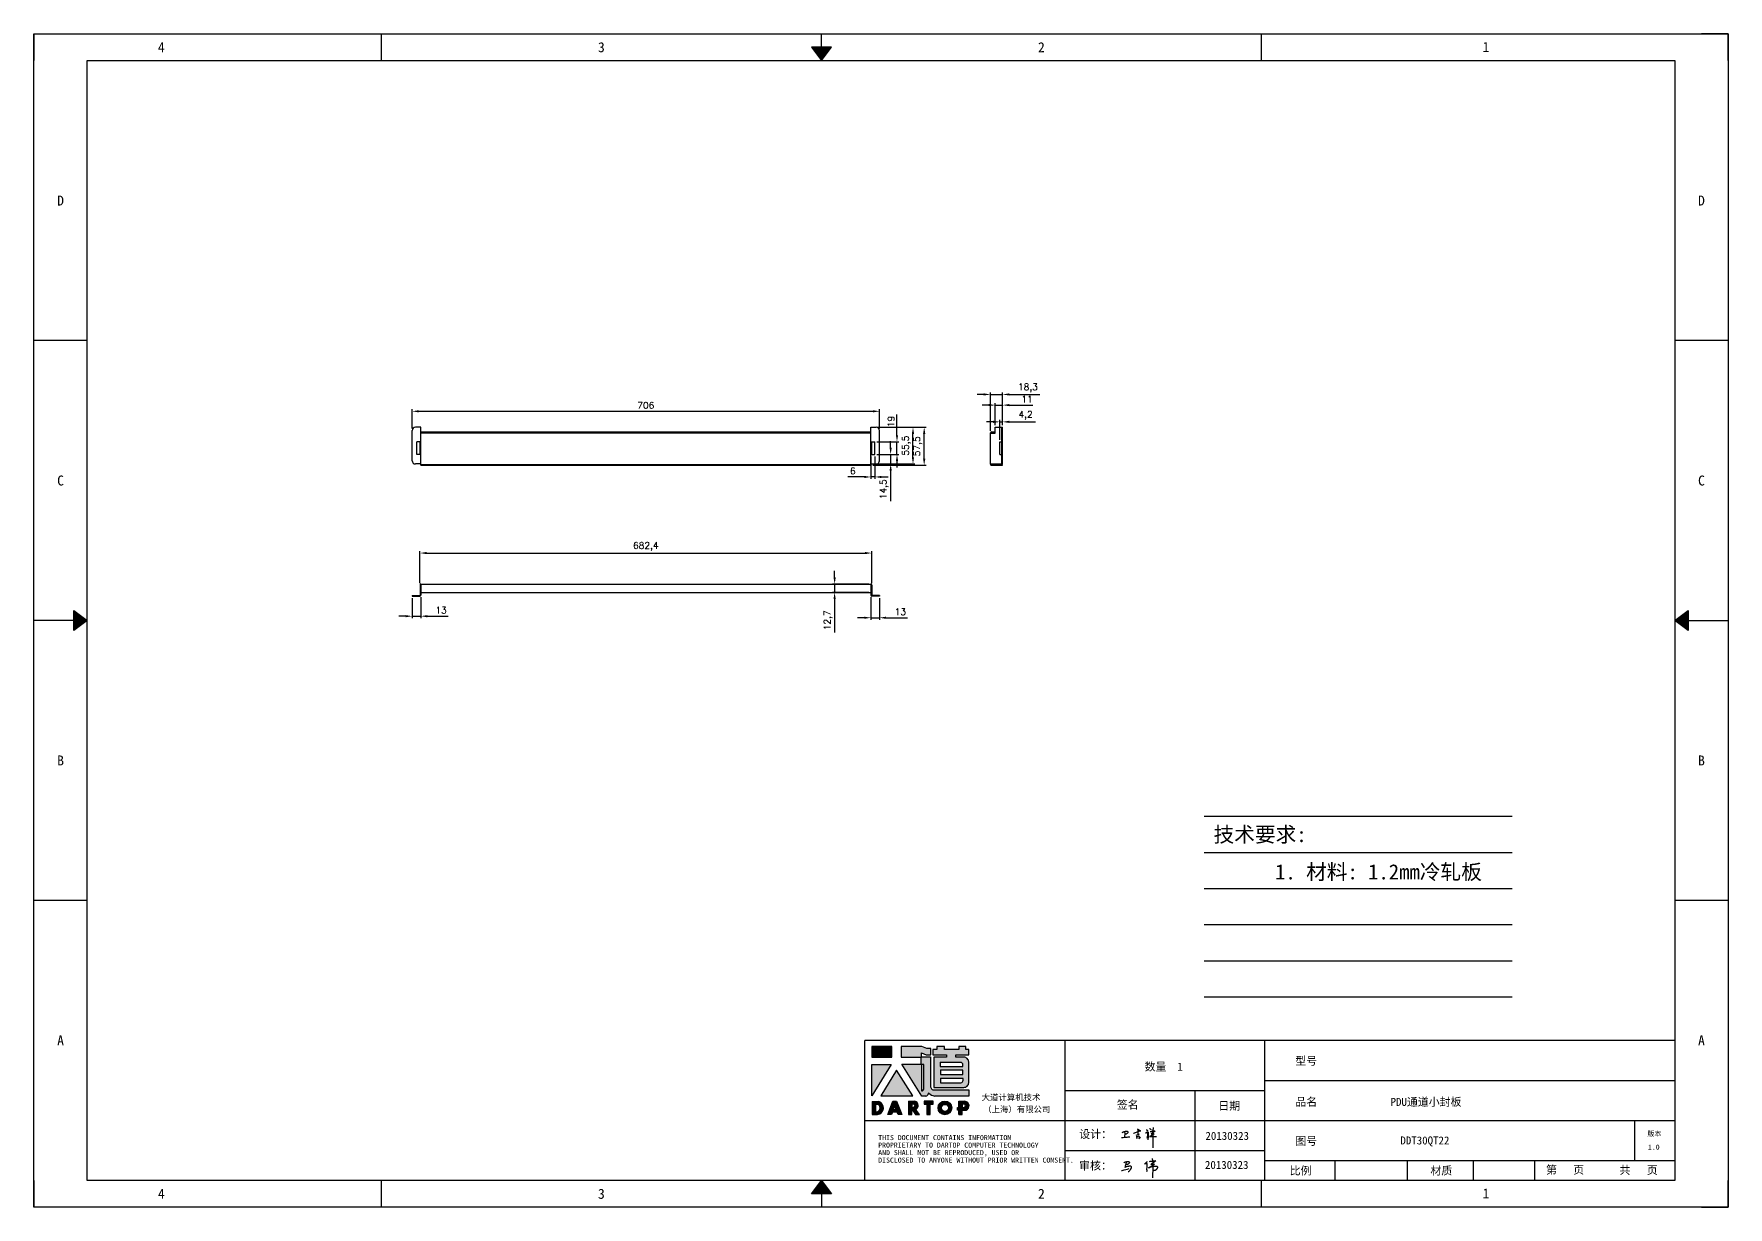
# Model space of a CAD drawing. Header units: millimetres. Extents: x 25928 to 50356, y -44172 to 20163.
# Drawn here: x 26531 to 29090, y 3150 to 4923 of the extents above; entities that cross this region are included whole.
import ezdxf
from ezdxf.enums import TextEntityAlignment as Align

# ---------------------------------------------------------------- set-up
doc = ezdxf.new("R2010")
doc.units = ezdxf.units.MM
doc.linetypes.add('DOT', pattern=[0.25, 0, -0.25])
doc.layers.add('4', color=7, linetype='Continuous')
doc.layers.add('print', color=30, linetype='Continuous')
doc.layers.add('dim', color=2, linetype='Continuous', lineweight=9)
doc.styles.add('Dartop', font='')
doc.styles.add('HZ', font='')
doc.styles.add('hzHT', font='simhei.ttf')
doc.styles.get("Standard").update_dxf_attribs({"font": 'txt', "bigfont": 'gbcbig.shx'})
doc.styles.get('Dartop').set_extended_font_data('FangSong_GB2312')
doc.styles.get('HZ').set_extended_font_data('SimSun')
doc.dimstyles.new('2-small', dxfattribs={"dimtxt": 10, "dimasz": 10, "dimexe": 3, "dimexo": 3, "dimgap": 4, "dimtad": 1, "dimtxsty": 'Standard', "dimcen": 5, "dimadec": 0, "dimazin": 0, "dimtfac": 1, "dimtmove": 0, "dimatfit": 3, "dimfxl": 0, "dimarcsym": 0})

# ---------------------------------------------------------------- blocks, each defined once
blk = doc.blocks.new('*U384')
at = {"color": 254, "linetype": 'Continuous', "extrusion": (0, 0, -1)}
for points in [[(-17, 0.333), (-16.812, 0.25), (-17, 0.5)], [(-17, 0.333), (-17.188, 0.25), (-16.812, 0.25)], [(-17, 0.333), (-17, 0.5), (-17.188, 0.25)]]:
    blk.add_solid(points, dxfattribs=at)
blk = doc.blocks.new('*U383')
at = {"color": 254, "linetype": 'Continuous', "extrusion": (0, 0, -1)}
for points in [[(-33.167, 11), (-33, 11), (-33.25, 11.188)], [(-33.167, 11), (-33.25, 11.188), (-33.25, 10.812)], [(-33.167, 11), (-33.25, 10.812), (-33, 11)]]:
    blk.add_solid(points, dxfattribs=at)
blk = doc.blocks.new('*U385')
at = {"color": 254, "linetype": 'Continuous'}
for points in [[(17, 21.667), (17.188, 21.75), (16.812, 21.75)], [(17, 21.667), (16.812, 21.75), (17, 21.5)], [(17, 21.667), (17, 21.5), (17.188, 21.75)]]:
    blk.add_solid(points, dxfattribs=at)
blk = doc.blocks.new('*U382')
at = {"color": 254, "linetype": 'Continuous', "extrusion": (0, 0, -1)}
for points in [[(-0.833, 11), (-0.75, 10.812), (-0.75, 11.188)], [(-0.833, 11), (-0.75, 11.188), (-1, 11)], [(-0.833, 11), (-1, 11), (-0.75, 10.812)]]:
    blk.add_solid(points, dxfattribs=at)
blk = doc.blocks.new('dadao')
for p, q in [((48, 19.2), (44.9, 10.4)), ((44.9, 10.4), (51.2, 10.4)), ((51.2, 10.4), (48, 19.2))]:
    blk.add_line(p, q)
for points in [[(41.8, 121.6), (41.8, 143.7), (-0.4, 143.7), (-0.4, 121.6), (41.8, 121.6)], [(104.8, 122), (104.8, 130.3), (114.1, 126.3), (124.2, 126.3), (124.2, 139.6), (115.9, 139.6), (105.1, 143.9), (61.5, 143.9)], [(61.7, 144), (61.7, 121.3), (103.9, 121.3)], [(113.4, 38.7), (105.1, 38.7), (63, 106.5), (103.9, 106.5), (103.9, 120.9), (103.9, 121.3)], [(109.7, 53.6), (109.7, 106.2), (104.3, 106.2), (104.3, 50.4), (106.6, 50.4)], [(144.6, 94.4), (144.6, 84.8), (192, 84.8), (192, 94.1), (144.9, 94.1)], [(120.2, 45), (119.5, 45), (119.5, 44.6)], [(0, 28), (0, 0), (11.8, 0)], [(0.1, 28), (14, 28)], [(7.1, 21.8), (7.1, 6.1), (12, 6.1)], [(7.1, 21.8), (11.4, 21.8)], [(76.8, 28.2), (76.8, 0), (84.1, 0), (84.1, 11.1), (91.6, -0.1), (100.3, -0.1), (91.7, 11.1)], [(76.8, 28.2), (90.6, 28.2)], [(84, 22.7), (84, 15.3), (87.2, 15.3)], [(84, 22.7), (87.3, 22.7)], [(183.7, 0), (183.7, 9.6), (180.6, 9.6), (180.6, 14.9), (183.8, 14.9), (183.8, 28.1), (196.1, 28.1), (196.5, 28.1)], [(183.7, 0), (190.9, 0), (190.9, 9.6), (198.8, 9.6)], [(194.9, 22.3), (190.8, 22.3), (190.8, 15), (194.4, 15)]]:
    blk.add_lwpolyline(points)
blk.add_lwpolyline([(137.1, 144.2), (137.1, 137.9), (128.3, 137.9), (128.3, 126.5), (157.3, 126.5), (157.3, 121.5), (130.3, 121.5), (130.3, 57.5), (194.4, 57.5, 0.414214), (204.4, 67.5), (204.4, 111.3, 0.414214), (194.4, 121.3), (177.5, 121.3), (177.5, 126.3), (204.7, 126.3), (204.7, 137.7), (198.2, 137.7), (198.2, 143.9), (183.3, 143.9), (183.3, 138), (153, 138), (153, 144.2), (137.1, 144.2)], format="xyb", close=True)
for points in [[(104.8, 122), (123.4, 122), (123.4, 60, 0.414214), (131.4, 52), (204.8, 52), (204.8, 39.1), (131.7, 39.1)], [(144.3, 110.8), (144.3, 101.8), (192.3, 101.8), (192.3, 105.5, 0.414214), (187.3, 110.5), (144.3, 110.5)], [(144.6, 77), (144.6, 67.5), (187.6, 67.5, 0.414214), (192.6, 72.5), (192.6, 76.4), (144.6, 76.4)]]:
    blk.add_lwpolyline(points, format="xyb")
for points in [[(-0.3, 106.2), (40.4, 106.2), (-0.3, 39.7), (-0.3, 106.2)], [(51.7, 94.1), (18.4, 39.3), (86.2, 39.3)], [(43.8, 28.2), (51.8, 28.2), (62.6, -0.1), (55, -0.1), (53.2, 5), (42.9, 5), (41.1, 0), (33.6, 0)], [(110, 28.1), (110, 21.9), (116, 21.9), (116, -0.1), (123.2, -0.1), (123.2, 22), (129.2, 22), (129.2, 28.1), (110, 28.1)]]:
    blk.add_lwpolyline(points, close=True)
for radius in [14.5, 7.44]:
    blk.add_circle((154.2, 14.2), radius)
for centre, radius, start, end in [((99.2, 60.7), 12.6, 305.6399, 325.969), ((111.6, 46.7), 8.19, 282.9811, 347.6627), ((136, 61.7), 22.9, 226.7358, 259.3209), ((8.5, 13.9), 8.49, 294.2143, 69.7177), ((9.6, 14.2), 14.4, 278.6604, 72.3203), ((86.4, 19), 3.8, 282.527, 76.7196), ((88.6, 19.4), 8.95, 290.6073, 77.2124), ((193.7, 18.7), 3.8, 280.9891, 72.5513), ((195.7, 18.6), 9.51, 288.8959, 85.2442)]:
    blk.add_arc(centre, radius, start, end)
blk = doc.blocks.new('h')
for p, q in [((20768.1, -2360.9), (20773, -2359.1)), ((20769.5, -2366.9), (20769.8, -2370.6)), ((20769.8, -2370.6), (20770.9, -2378)), ((20770.9, -2378), (20771.5, -2370.6)), ((20772.4, -2369.3), (20774.9, -2367.8)), ((20773, -2359.1), (20784.1, -2355.2)), ((20773.3, -2331.8), (20775.3, -2338.7)), ((20789.1, -2340.9), (20773.5, -2331.9)), ((20775.3, -2338.7), (20775.6, -2351.2)), ((20775.6, -2351.2), (20775.5, -2357.3)), ((20782.2, -2369.2), (20780, -2377.1)), ((20780, -2377.1), (20788.3, -2371.3)), ((20780.1, -2366.4), (20780.8, -2366.4)), ((20781.9, -2367.4), (20782.2, -2369.2)), ((20845.7, -2343.5), (20848.4, -2353)), ((20848.9, -2370.3), (20847.9, -2424)), ((20848.4, -2353), (20848.9, -2370.3))]:
    blk.add_line(p, q)
for points in [[(20696.6, -2372.4, 0.002073), (20710.6, -2371.9, 0.016137), (20719.6, -2371.3, 0.008314), (20736.9, -2369.3)], [(20699.1, -2348.2, -0.029745), (20704.6, -2345.4, -0.046842), (20708.4, -2344.2, -0.00919), (20714.3, -2343, -0.018517), (20717.2, -2342.5, -0.037841), (20720.3, -2342.4, -0.039541), (20723.2, -2342.8, -0.149785), (20726, -2344.3, -0.204935), (20726.9, -2346.6, -0.074872), (20726.5, -2348.3, -0.061615), (20725.6, -2350.3, -0.034204), (20723.8, -2352.6, -0.045776), (20722.3, -2354.1, -0.054985), (20720.4, -2355.3, -0.036348), (20717.3, -2356.5, -0.067752), (20715.7, -2356.8, -0.043553), (20713.2, -2356.7)], [(20755, -2351.9, -0.024077), (20759.9, -2350.1, -0.013147), (20768.7, -2346.5, -0.00522), (20775.4, -2344.1, -0.018517), (20777.3, -2343.4, -0.008274), (20786.3, -2341, -0.039541), (20788.3, -2340.8, -0.079216), (20789.4, -2341, -0.204935)], [(20813.5, -2350.1, 0.007348), (20815.9, -2348.7, 0.008421), (20818, -2347.3, 0.009459), (20819.7, -2346.2, -0.016325), (20820.7, -2345.5, -0.173771), (20821.8, -2345.3, -0.085159), (20823.9, -2346, -0.125883), (20826, -2347.9, -0.160659), (20826.6, -2350.1, -0.010447), (20826.5, -2352.3, -0.008247), (20826.2, -2355.1, -0.002698), (20825.3, -2374, 0.001562), (20823.9, -2383.7, 0.016137)], [(20816.8, -2335, -0.053561), (20819.6, -2336.1, -0.075272), (20821.3, -2337.3, -0.005295), (20822.5, -2338.5, -0.009337), (20823.1, -2339.1, -0.026146), (20823.7, -2339.8, -0.016644), (20824.5, -2340.9)], [(20832.1, -2329.2, -0.053561), (20834.9, -2330.3, -0.075272), (20836.7, -2331.5, -0.005295), (20837.8, -2332.6, -0.009337), (20838.5, -2333.3, -0.026146), (20839, -2334, -0.016644), (20839.8, -2335.1)], [(20836, -2343.7, -0.02797), (20842.1, -2342.6, -0.048868), (20845.6, -2342.2, -0.00919), (20851.1, -2341.4, -0.018517), (20853.9, -2341.1, -0.037841), (20856.7, -2341.2, -0.039541), (20859.4, -2341.6, -0.018282), (20840.6, -2354.7, -0.000937)], [(20847.6, -2340.2, 0.021784), (20849.6, -2335.9, 0.028296), (20850.8, -2332.4, 0.008136), (20851.9, -2328.2, 0.028913), (20852.2, -2327, 0.08193), (20852.1, -2325.9, 0.075058), (20851.7, -2324.7, 0.275043)]]:
    blk.add_lwpolyline(points, format="xyb")
for points in [[(20711.3, -2343.5), (20711.3, -2343.5), (20711.5, -2355.8), (20710.7, -2368), (20710.6, -2371.9)], [(20821.5, -2350.6), (20822.4, -2359.2), (20822.2, -2364.9), (20821.7, -2369), (20821.3, -2376.3), (20823.6, -2368.5), (20827.2, -2366.3), (20829.5, -2366.3)], [(20840.6, -2354.7), (20850, -2354.7), (20855, -2354.3), (20845.9, -2361.1), (20840.5, -2364), (20833, -2367.5), (20863.2, -2367.4), (20865.9, -2367.3)]]:
    blk.add_lwpolyline(points)
for centre, radius, start, end in [((20773.7, -2371.2), 2.3, 121.9907, 163.60158), ((20787.5, -2406), 40.3, 100.61827, 108.24823), ((20780.8, -2367.6), 1.15, 9.4675, 90)]:
    blk.add_arc(centre, radius, start, end)
blk = doc.blocks.new('*D386')
at = {"layer": 'Defpoints', "color": 0}
for p in [(27796.7, 4138.4), (27114.3, 4090.1), (27796.7, 4090.1)]:
    blk.add_point(p, dxfattribs=at)
at = {"layer": 'dim', "color": 0, "lineweight": -2}
for p, q in [((27114.3, 4093.1), (27114.3, 4141.4)), ((27124.3, 4138.4), (27786.7, 4138.4)), ((27796.7, 4093.1), (27796.7, 4141.4))]:
    blk.add_line(p, q, dxfattribs=at)
at = {"layer": 'dim', "color": 0}
for points in [[(27124.3, 4140.1), (27124.3, 4136.8), (27114.3, 4138.4)], [(27786.7, 4140.1), (27786.7, 4136.8), (27796.7, 4138.4)]]:
    blk.add_solid(points, dxfattribs=at)
at = {"layer": 'dim', "color": 0, "insert": (27455.5, 4148.3), "char_height": 10, "attachment_point": 5}
blk.add_mtext('682,4', dxfattribs=at)
blk = doc.blocks.new('*D387')
at = {"layer": 'Defpoints', "color": 0}
for p in [(27795.5, 4074.8), (27808.5, 4073.3), (27808.5, 4040.7)]:
    blk.add_point(p, dxfattribs=at)
at = {"layer": 'dim', "color": 0, "lineweight": -2}
for p, q in [((27795.5, 4071.8), (27795.5, 4037.7)), ((27808.5, 4070.3), (27808.5, 4037.7)), ((27785.5, 4040.7), (27775.5, 4040.7)), ((27795.5, 4040.7), (27808.5, 4040.7)), ((27818.5, 4040.7), (27850.7, 4040.7))]:
    blk.add_line(p, q, dxfattribs=at)
at = {"layer": 'dim', "color": 0}
for points in [[(27785.5, 4042.3), (27785.5, 4039), (27795.5, 4040.7)], [(27818.5, 4042.3), (27818.5, 4039), (27808.5, 4040.7)]]:
    blk.add_solid(points, dxfattribs=at)
at = {"layer": 'dim', "color": 0, "insert": (27840, 4049.7), "char_height": 10, "attachment_point": 5}
blk.add_mtext('13', dxfattribs=at)
blk = doc.blocks.new('*D388')
at = {"layer": 'Defpoints', "color": 0}
for p in [(27102.5, 4073.3), (27115.5, 4074.8), (27115.5, 4043)]:
    blk.add_point(p, dxfattribs=at)
at = {"layer": 'dim', "color": 0, "lineweight": -2}
for p, q in [((27102.5, 4070.3), (27102.5, 4040)), ((27115.5, 4071.8), (27115.5, 4040)), ((27092.5, 4043), (27082.5, 4043)), ((27102.5, 4043), (27115.5, 4043)), ((27125.5, 4043), (27156.9, 4043))]:
    blk.add_line(p, q, dxfattribs=at)
at = {"layer": 'dim', "color": 0}
for points in [[(27092.5, 4044.7), (27092.5, 4041.3), (27102.5, 4043)], [(27125.5, 4044.7), (27125.5, 4041.3), (27115.5, 4043)]]:
    blk.add_solid(points, dxfattribs=at)
at = {"layer": 'dim', "color": 0, "insert": (27146.2, 4052), "char_height": 10, "attachment_point": 5}
blk.add_mtext('13', dxfattribs=at)
blk = doc.blocks.new('*D389')
at = {"layer": 'Defpoints', "color": 0}
for p in [(27803.5, 4328.5), (27859.1, 4328.5), (27803.5, 4273)]:
    blk.add_point(p, dxfattribs=at)
at = {"layer": 'dim', "color": 0, "lineweight": -2}
for p, q in [((27806.5, 4328.5), (27862.1, 4328.5)), ((27859.1, 4283), (27859.1, 4318.5)), ((27806.5, 4273), (27862.1, 4273))]:
    blk.add_line(p, q, dxfattribs=at)
at = {"layer": 'dim', "color": 0}
for points in [[(27857.4, 4318.5), (27860.7, 4318.5), (27859.1, 4328.5)], [(27857.4, 4283), (27860.7, 4283), (27859.1, 4273)]]:
    blk.add_solid(points, dxfattribs=at)
at = {"layer": 'dim', "color": 0, "insert": (27849.2, 4300.7), "char_height": 10, "attachment_point": 5, "rotation": 90}
blk.add_mtext('55,5', dxfattribs=at)
blk = doc.blocks.new('*D390')
at = {"layer": 'Defpoints', "color": 0}
for p in [(27795.5, 4287.5), (27801.5, 4287.5), (27795.5, 4253.4)]:
    blk.add_point(p, dxfattribs=at)
at = {"layer": 'dim', "color": 0, "lineweight": -2}
for p, q in [((27795.5, 4284.5), (27795.5, 4250.4)), ((27801.5, 4284.5), (27801.5, 4250.4)), ((27785.5, 4253.4), (27760.9, 4253.4)), ((27801.5, 4253.4), (27795.5, 4253.4)), ((27811.5, 4253.4), (27821.5, 4253.4))]:
    blk.add_line(p, q, dxfattribs=at)
at = {"layer": 'dim', "color": 0}
for points in [[(27785.5, 4255), (27785.5, 4251.7), (27795.5, 4253.4)], [(27811.5, 4255), (27811.5, 4251.7), (27801.5, 4253.4)]]:
    blk.add_solid(points, dxfattribs=at)
at = {"layer": 'dim', "color": 0, "insert": (27768.2, 4262.4), "char_height": 10, "attachment_point": 5}
blk.add_mtext('6', dxfattribs=at)
blk = doc.blocks.new('*D391')
at = {"layer": 'Defpoints', "color": 0}
for p in [(27801.5, 4306.5), (27834.9, 4306.5), (27801.5, 4287.5)]:
    blk.add_point(p, dxfattribs=at)
at = {"layer": 'dim', "color": 0, "lineweight": -2}
for p, q in [((27834.9, 4316.5), (27834.9, 4347.8)), ((27804.5, 4306.5), (27837.9, 4306.5)), ((27834.9, 4287.5), (27834.9, 4306.5)), ((27804.5, 4287.5), (27837.9, 4287.5)), ((27834.9, 4277.5), (27834.9, 4267.5))]:
    blk.add_line(p, q, dxfattribs=at)
at = {"layer": 'dim', "color": 0}
for points in [[(27833.3, 4316.5), (27836.6, 4316.5), (27834.9, 4306.5)], [(27833.3, 4277.5), (27836.6, 4277.5), (27834.9, 4287.5)]]:
    blk.add_solid(points, dxfattribs=at)
at = {"layer": 'dim', "color": 0, "insert": (27825.9, 4337.1), "char_height": 10, "attachment_point": 5, "rotation": 90}
blk.add_mtext('19', dxfattribs=at)
blk = doc.blocks.new('*D392')
at = {"layer": 'Defpoints', "color": 0}
for p in [(27801.5, 4287.5), (27801.5, 4273), (27825.3, 4273)]:
    blk.add_point(p, dxfattribs=at)
at = {"layer": 'dim', "color": 0, "lineweight": -2}
for p, q in [((27825.3, 4297.5), (27825.3, 4307.5)), ((27804.5, 4287.5), (27828.3, 4287.5)), ((27825.3, 4287.5), (27825.3, 4273)), ((27804.5, 4273), (27828.3, 4273)), ((27825.3, 4263), (27825.3, 4216.6))]:
    blk.add_line(p, q, dxfattribs=at)
at = {"layer": 'dim', "color": 0}
for points in [[(27823.7, 4297.5), (27827, 4297.5), (27825.3, 4287.5)], [(27823.7, 4263), (27827, 4263), (27825.3, 4273)]]:
    blk.add_solid(points, dxfattribs=at)
at = {"layer": 'dim', "color": 0, "insert": (27815.5, 4234.8), "char_height": 10, "attachment_point": 5, "rotation": 90}
blk.add_mtext('14,5', dxfattribs=at)
blk = doc.blocks.new('*D393')
at = {"layer": 'Defpoints', "color": 0}
for p in [(27994.4, 4336.6), (27994.4, 4328.5), (27990.2, 4306.5)]:
    blk.add_point(p, dxfattribs=at)
at = {"layer": 'dim', "color": 0, "lineweight": -2}
for p, q in [((27980.2, 4336.6), (27970.2, 4336.6)), ((27990.2, 4309.5), (27990.2, 4339.6)), ((27990.2, 4336.6), (27994.4, 4336.6)), ((27994.4, 4331.5), (27994.4, 4339.6)), ((28004.4, 4336.6), (28044, 4336.6))]:
    blk.add_line(p, q, dxfattribs=at)
at = {"layer": 'dim', "color": 0}
for points in [[(27980.2, 4338.3), (27980.2, 4335), (27990.2, 4336.6)], [(28004.4, 4338.3), (28004.4, 4335), (27994.4, 4336.6)]]:
    blk.add_solid(points, dxfattribs=at)
at = {"layer": 'dim', "color": 0, "insert": (28029.2, 4346.5), "char_height": 10, "attachment_point": 5}
blk.add_mtext('4,2', dxfattribs=at)
blk = doc.blocks.new('*D394')
at = {"layer": 'Defpoints', "color": 0}
for p in [(27994.4, 4361.9), (27983.4, 4328.5), (27994.4, 4328.5)]:
    blk.add_point(p, dxfattribs=at)
at = {"layer": 'dim', "color": 0, "lineweight": -2}
for p, q in [((27973.4, 4361.9), (27963.4, 4361.9)), ((27983.4, 4331.5), (27983.4, 4364.9)), ((27983.4, 4361.9), (27994.4, 4361.9)), ((27994.4, 4331.5), (27994.4, 4364.9)), ((28004.4, 4361.9), (28040.3, 4361.9))]:
    blk.add_line(p, q, dxfattribs=at)
at = {"layer": 'dim', "color": 0}
for points in [[(27973.4, 4363.6), (27973.4, 4360.3), (27983.4, 4361.9)], [(28004.4, 4363.6), (28004.4, 4360.3), (27994.4, 4361.9)]]:
    blk.add_solid(points, dxfattribs=at)
at = {"layer": 'dim', "color": 0, "insert": (28031.3, 4370.9), "char_height": 10, "attachment_point": 5}
blk.add_mtext('11', dxfattribs=at)
blk = doc.blocks.new('*D395')
at = {"layer": 'Defpoints', "color": 0}
for p in [(27994.4, 4378.1), (27994.4, 4328.5), (27976.1, 4320)]:
    blk.add_point(p, dxfattribs=at)
at = {"layer": 'dim', "color": 0, "lineweight": -2}
for p, q in [((27966.1, 4378.1), (27956.1, 4378.1)), ((27976.1, 4323), (27976.1, 4381.1)), ((27976.1, 4378.1), (27994.4, 4378.1)), ((27994.4, 4331.5), (27994.4, 4381.1)), ((28004.4, 4378.1), (28050.9, 4378.1))]:
    blk.add_line(p, q, dxfattribs=at)
at = {"layer": 'dim', "color": 0}
for points in [[(27966.1, 4379.7), (27966.1, 4376.4), (27976.1, 4378.1)], [(28004.4, 4379.7), (28004.4, 4376.4), (27994.4, 4378.1)]]:
    blk.add_solid(points, dxfattribs=at)
at = {"layer": 'dim', "color": 0, "insert": (28032.7, 4387.9), "char_height": 10, "attachment_point": 5}
blk.add_mtext('18,3', dxfattribs=at)
blk = doc.blocks.new('*D396')
at = {"layer": 'Defpoints', "color": 0}
for p in [(27740.7, 4091.6), (27795.2, 4091.6), (27795.5, 4078.9)]:
    blk.add_point(p, dxfattribs=at)
at = {"layer": 'dim', "color": 0, "lineweight": -2}
for p, q in [((27740.7, 4101.6), (27740.7, 4111.6)), ((27792.2, 4091.6), (27737.7, 4091.6)), ((27792.5, 4078.9), (27737.7, 4078.9)), ((27740.7, 4091.6), (27740.7, 4078.9)), ((27740.7, 4068.9), (27740.7, 4018.6))]:
    blk.add_line(p, q, dxfattribs=at)
at = {"layer": 'dim', "color": 0}
for points in [[(27739, 4101.6), (27742.4, 4101.6), (27740.7, 4091.6)], [(27739, 4068.9), (27742.4, 4068.9), (27740.7, 4078.9)]]:
    blk.add_solid(points, dxfattribs=at)
at = {"layer": 'dim', "color": 0, "insert": (27730.9, 4036.8), "char_height": 10, "attachment_point": 5, "rotation": 90}
blk.add_mtext('12,7', dxfattribs=at)
blk = doc.blocks.new('*D397')
at = {"layer": 'Defpoints', "color": 0}
for p in [(27803.5, 4328.5), (27876, 4328.5), (27795.5, 4271)]:
    blk.add_point(p, dxfattribs=at)
at = {"layer": 'dim', "color": 0, "lineweight": -2}
for p, q in [((27806.5, 4328.5), (27879, 4328.5)), ((27876, 4281), (27876, 4318.5)), ((27798.5, 4271), (27879, 4271))]:
    blk.add_line(p, q, dxfattribs=at)
at = {"layer": 'dim', "color": 0}
for points in [[(27874.3, 4318.5), (27877.7, 4318.5), (27876, 4328.5)], [(27874.3, 4281), (27877.7, 4281), (27876, 4271)]]:
    blk.add_solid(points, dxfattribs=at)
at = {"layer": 'dim', "color": 0, "insert": (27866.2, 4299.7), "char_height": 10, "attachment_point": 5, "rotation": 90}
blk.add_mtext('57,5', dxfattribs=at)
blk = doc.blocks.new('*D398')
at = {"layer": 'Defpoints', "color": 0}
for p in [(27808.5, 4352.6), (27102.5, 4323.5), (27808.5, 4323.5)]:
    blk.add_point(p, dxfattribs=at)
at = {"layer": 'dim', "color": 0, "lineweight": -2}
for p, q in [((27102.5, 4326.5), (27102.5, 4355.6)), ((27112.5, 4352.6), (27798.5, 4352.6)), ((27808.5, 4326.5), (27808.5, 4355.6))]:
    blk.add_line(p, q, dxfattribs=at)
at = {"layer": 'dim', "color": 0}
for points in [[(27112.5, 4354.2), (27112.5, 4350.9), (27102.5, 4352.6)], [(27798.5, 4354.2), (27798.5, 4350.9), (27808.5, 4352.6)]]:
    blk.add_solid(points, dxfattribs=at)
at = {"layer": 'dim', "color": 0, "insert": (27455.5, 4361.6), "char_height": 10, "attachment_point": 5}
blk.add_mtext('706', dxfattribs=at)

msp = doc.modelspace()

# ---------------------------------------------------------------- hatches: boundary and pattern name
for points in [[(27827.126, 3392.608), (27796.991, 3392.608), (27796.991, 3376.864), (27827.126, 3376.864)], [(27826.156, 3365.848), (27797.072, 3365.848), (27797.072, 3318.362)], [(27834.218, 3357.23), (27810.443, 3318.045), (27858.855, 3318.045)], [(27889.594, 3310.028), (27875.836, 3310.028), (27875.836, 3305.663), (27880.129, 3305.663), (27880.129, 3289.933), (27885.268, 3289.933), (27885.268, 3305.673), (27889.594, 3305.673)]]:
    msp.add_hatch(color=0).paths.add_polyline_path(points)
h = msp.add_hatch(color=0)
h.paths.add_polyline_path([(27872.16, 3383.039), (27878.811, 3380.166), (27886.001, 3380.166), (27886.001, 3389.683), (27880.069, 3389.683), (27872.34, 3392.736), (27841.365, 3392.736), (27841.365, 3376.641), (27871.503, 3376.641), (27871.503, 3376.315), (27871.503, 3366.028), (27842.278, 3366.028), (27872.338, 3317.652), (27878.29, 3317.652, 0.27937482), (27882.635, 3321.878), (27882.635, 3322.1), (27883.16, 3322.1, 0.14314537), (27891.355, 3317.93), (27943.589, 3317.93), (27943.589, 3327.105), (27891.133, 3327.105, -0.41421356), (27885.419, 3332.818), (27885.419, 3377.149), (27872.16, 3377.149)])
h.paths.add_polyline_path([(27871.807, 3365.822), (27875.636, 3365.822), (27875.636, 3328.275, -0.08893574), (27873.417, 3325.993), (27871.793, 3325.993)], flags=16)
h = msp.add_hatch(color=0)
h.paths.add_polyline_path([(27943.499, 3388.351), (27938.852, 3388.351), (27938.852, 3392.772), (27928.229, 3392.772), (27928.229, 3388.572), (27906.541, 3388.572), (27906.541, 3392.993), (27895.183, 3392.993), (27895.183, 3388.49), (27888.907, 3388.49), (27888.907, 3380.339), (27909.618, 3380.339), (27909.618, 3376.735), (27890.319, 3376.735), (27890.319, 3331.095), (27936.135, 3331.095, 0.41421356), (27943.277, 3338.237), (27943.277, 3369.492, 0.41421356), (27936.135, 3376.634), (27924.024, 3376.634), (27924.024, 3380.171), (27943.499, 3380.171)])
h.paths.add_polyline_path([(27931.076, 3368.897, -0.41421356), (27934.647, 3365.326), (27934.647, 3362.707), (27900.344, 3362.707), (27900.344, 3368.897)], flags=16)
h.paths.add_polyline_path([(27934.425, 3357.18), (27934.425, 3350.549), (27900.566, 3350.549), (27900.566, 3357.18)], flags=16)
h.paths.add_polyline_path([(27934.868, 3344.58), (27934.868, 3341.74, -0.41421356), (27931.297, 3338.169), (27900.566, 3338.169), (27900.566, 3344.58)], flags=16)
h = msp.add_hatch(color=0)
h.paths.add_polyline_path([(27807.263, 3309.956), (27797.286, 3309.956), (27797.286, 3289.993), (27805.689, 3289.993, 0.79301591)])
h.paths.add_polyline_path([(27805.837, 3294.365), (27802.348, 3294.365), (27802.348, 3305.584), (27805.452, 3305.584, -0.67136089)], flags=16)
h = msp.add_hatch(color=0)
h.paths.add_polyline_path([(27834.293, 3310.12), (27828.599, 3310.12), (27821.276, 3289.972), (27826.67, 3289.972), (27827.939, 3293.543), (27835.246, 3293.543), (27836.543, 3289.928), (27841.98, 3289.928)])
h.paths.add_polyline_path([(27833.85, 3297.391), (27829.323, 3297.391), (27831.545, 3303.723)], flags=16)
h = msp.add_hatch(color=0)
h.paths.add_polyline_path([(27861.971, 3310.106), (27852.158, 3310.106), (27852.158, 3289.961), (27857.344, 3289.961), (27857.344, 3297.947), (27862.674, 3289.889), (27868.94, 3289.889), (27862.806, 3297.896, 0.74405494)])
h.paths.add_polyline_path([(27857.296, 3300.929), (27857.296, 3306.219), (27859.614, 3306.219, -0.79680897), (27859.579, 3300.929)], flags=16)
h = msp.add_hatch(color=0)
h.paths.add_polyline_path([(27897.074, 3300.106, 1), (27917.76, 3300.106, 1)])
h.paths.add_polyline_path([(27912.73, 3300.106, -1), (27902.103, 3300.106, -1)], flags=16)
h = msp.add_hatch(color=0)
h.paths.add_polyline_path([(27937.601, 3310.058), (27937.304, 3310.058), (27928.556, 3310.058), (27928.556, 3300.657), (27926.235, 3300.657), (27926.235, 3296.84), (27928.518, 3296.84), (27928.518, 3289.996), (27933.625, 3289.996), (27933.625, 3296.867), (27939.237, 3296.867, 0.81230381)])
h.paths.add_polyline_path([(27933.55, 3300.683), (27933.55, 3305.941), (27936.456, 3305.941, -0.77821343), (27936.159, 3300.683)], flags=16)

# ---------------------------------------------------------------- linework, layer by layer
at = {"color": 0, "linetype": 'DOT'}
for p, q in [((26531.029, 4922.838), (29050.202, 4922.838)), ((26531.029, 3190.452), (26531.029, 4882.55)), ((29090.49, 4882.55), (29090.49, 3190.452)), ((29050.202, 3150.164), (26531.029, 3150.164))]:
    msp.add_line(p, q, dxfattribs=at)
at = {"color": 0}
for p, q in [((26531.029, 4922.838), (26531.029, 4882.55)), ((27055.943, 4882.55), (27055.943, 4922.838)), ((27720.696, 4902.694), (27720.696, 4922.838)), ((28385.449, 4882.55), (28385.449, 4922.838)), ((29090.49, 4922.838), (29050.202, 4922.838)), ((29090.49, 4882.55), (29090.49, 4922.838)), ((26611.605, 3190.452), (26611.605, 4882.55)), ((26611.605, 4882.55), (29009.914, 4882.55)), ((29009.914, 4882.55), (29009.914, 3190.452)), ((26611.605, 4459.526), (26531.029, 4459.526)), ((29090.49, 4459.526), (29009.914, 4459.526)), ((26591.461, 4036.501), (26531.029, 4036.501)), ((29030.058, 4036.501), (29090.49, 4036.501)), ((26611.605, 3613.476), (26531.029, 3613.476)), ((29090.49, 3613.476), (29009.914, 3613.476)), ((29009.914, 3401.964), (27786.164, 3401.964)), ((27786.164, 3190.452), (27786.164, 3401.964)), ((28088.324, 3401.964), (28088.324, 3190.452)), ((28390.485, 3190.452), (28390.485, 3401.964)), ((28390.485, 3341.532), (29009.914, 3341.532)), ((28088.324, 3326.424), (28390.485, 3326.424)), ((28284.729, 3326.424), (28284.729, 3190.452)), ((27786.164, 3281.1), (28088.324, 3281.1)), ((28088.324, 3281.1), (29009.914, 3281.1)), ((28949.482, 3220.668), (28949.482, 3281.1)), ((28088.324, 3235.776), (28390.485, 3235.776)), ((28390.485, 3220.668), (29009.914, 3220.668)), ((28496.792, 3190.452), (28496.792, 3220.668)), ((28606.349, 3190.452), (28606.349, 3220.668)), ((28705.947, 3190.452), (28705.947, 3220.668)), ((28798.401, 3190.452), (28798.401, 3220.668)), ((26531.029, 3190.452), (26531.029, 3150.164)), ((29009.914, 3190.452), (26611.605, 3190.452)), ((27055.943, 3150.164), (27055.943, 3190.452)), ((28385.449, 3150.164), (28385.449, 3190.452)), ((29090.49, 3150.164), (29090.49, 3190.452)), ((27720.696, 3170.308), (27720.696, 3150.164)), ((29050.202, 3150.164), (29090.49, 3150.164))]:
    msp.add_line(p, q, dxfattribs=at)
for p, q in [((27115.532, 4328.482), (27107.532, 4328.482)), ((27115.532, 4270.982), (27115.532, 4328.482)), ((27795.532, 4328.482), (27803.532, 4328.482)), ((27795.532, 4270.982), (27795.532, 4328.482)), ((27983.367, 4319.482), (27983.367, 4328.482)), ((27983.367, 4328.482), (27994.367, 4328.482)), ((27993.167, 4272.982), (27993.167, 4328.482)), ((27994.367, 4272.982), (27994.367, 4328.482)), ((27102.532, 4277.982), (27102.532, 4323.482)), ((27115.532, 4306.482), (27109.532, 4306.482)), ((27109.532, 4287.482), (27109.532, 4306.482)), ((27114.332, 4287.482), (27114.332, 4306.482)), ((27115.532, 4321.482), (27795.532, 4321.482)), ((27115.532, 4270.982), (27115.532, 4321.482)), ((27115.532, 4320.282), (27795.532, 4320.282)), ((27795.532, 4306.482), (27801.532, 4306.482)), ((27796.732, 4287.482), (27796.732, 4306.482)), ((27801.532, 4287.482), (27801.532, 4306.482)), ((27808.532, 4277.982), (27808.532, 4323.482)), ((27976.067, 4272.482), (27976.067, 4319.982)), ((27977.267, 4319.482), (27977.267, 4319.782)), ((27977.267, 4319.482), (27983.367, 4319.482)), ((27977.567, 4321.482), (27983.367, 4321.482)), ((27977.767, 4320.282), (27983.367, 4320.282)), ((27990.167, 4287.482), (27990.167, 4306.482)), ((27990.167, 4306.482), (27993.167, 4306.482)), ((27115.532, 4287.482), (27109.532, 4287.482)), ((27795.532, 4287.482), (27801.532, 4287.482)), ((27990.167, 4287.482), (27993.167, 4287.482)), ((27115.532, 4272.982), (27107.532, 4272.982)), ((27115.532, 4272.182), (27795.532, 4272.182)), ((27115.532, 4270.982), (27795.532, 4270.982)), ((27795.532, 4272.982), (27803.532, 4272.982)), ((27976.067, 4272.982), (27994.367, 4272.982)), ((27977.267, 4272.682), (27977.267, 4272.982)), ((27977.567, 4270.982), (27994.367, 4270.982)), ((27977.767, 4272.182), (27994.367, 4272.182)), ((27994.367, 4270.982), (27994.367, 4272.182)), ((27102.532, 4074.486), (27102.532, 4073.286)), ((27102.532, 4074.486), (27113.832, 4074.486)), ((27102.532, 4073.286), (27114.032, 4073.286)), ((27114.332, 4090.086), (27114.332, 4074.986)), ((27114.332, 4084.286), (27115.532, 4084.286)), ((27115.532, 4091.556), (27115.532, 4074.786)), ((27115.532, 4078.886), (27795.532, 4078.886)), ((27115.832, 4091.586), (27795.232, 4091.586)), ((27795.532, 4091.556), (27795.532, 4074.786)), ((27796.732, 4084.286), (27795.532, 4084.286)), ((27796.732, 4090.086), (27796.732, 4074.986)), ((27808.532, 4073.286), (27797.032, 4073.286)), ((27808.532, 4074.486), (27797.232, 4074.486)), ((27808.532, 4074.486), (27808.532, 4073.286)), ((28218.089, 3211.118), (28215.12, 3209.511)), ((28220.226, 3212.26), (28218.089, 3211.118)), ((28218.212, 3214.662), (28221.987, 3214.662)), ((28224, 3214.845), (28220.226, 3212.26)), ((28220.362, 3223.622), (28221.229, 3216.381)), ((28221.37, 3211.034), (28221.05, 3194.394)), ((28221.229, 3216.381), (28221.37, 3211.034)), ((28221.987, 3214.662), (28224, 3214.845))]:
    msp.add_line(p, q)
for points in [[(27720.696, 4882.55), (27735.804, 4902.694), (27705.588, 4902.694), (27720.696, 4882.55)], [(26611.605, 4036.501), (26591.461, 4021.393), (26591.461, 4051.609), (26611.605, 4036.501)], [(29009.914, 4036.501), (29030.058, 4051.609), (29030.058, 4021.393), (29009.914, 4036.501)], [(27720.696, 3190.452), (27735.804, 3170.308), (27705.588, 3170.308), (27720.696, 3190.452)]]:
    msp.add_lwpolyline(points, close=True, dxfattribs=at)
for points in [[(28177.387, 3217.275, -0.02974503), (28179.115, 3218.14, -0.04684215), (28180.284, 3218.516, -0.00919025), (28182.109, 3218.885, -0.01851715), (28183.024, 3219.018, -0.03784064), (28183.968, 3219.047, -0.03954126), (28184.865, 3218.936, -0.14978519), (28185.741, 3218.457, -0.20493524), (28186.01, 3217.764, -0.07487171), (28185.908, 3217.216, -0.06161465), (28185.61, 3216.61, -0.0342039), (28185.069, 3215.897, -0.04577587), (28184.585, 3215.435, -0.05498501), (28184.001, 3215.067, -0.03634791), (28183.031, 3214.682, -0.06775206), (28182.546, 3214.598, -0.04355337), (28181.783, 3214.638)], [(28215.12, 3209.511, -0.02974503), (28217.815, 3210.861, -0.04684215), (28219.64, 3211.448, -0.00919025), (28222.486, 3212.024, -0.01851715), (28223.913, 3212.23, -0.03784064), (28225.386, 3212.276, -0.03954126), (28226.786, 3212.103, -0.14978519), (28228.153, 3211.356, -0.20493524), (28228.571, 3210.274, -0.07487171), (28228.412, 3209.421, -0.06161465), (28227.947, 3208.475, -0.0342039), (28227.104, 3207.363, -0.04577587), (28226.35, 3206.641, -0.05498501), (28225.437, 3206.068, -0.03634791), (28223.925, 3205.466, -0.06775206), (28223.168, 3205.336, -0.04355337), (28221.978, 3205.397)], [(28216.358, 3219.116, -0.02797026), (28218.799, 3219.567, -0.04886788), (28220.214, 3219.718, -0.00919025), (28222.439, 3220.047, -0.01851715), (28223.551, 3220.15, -0.03784064), (28224.691, 3220.126, -0.03954126), (28225.767, 3219.935, -0.01828189), (28218.212, 3214.662, -0.0009369)]]:
    msp.add_lwpolyline(points, format="xyb")
msp.add_lwpolyline([(28181.195, 3218.709), (28181.195, 3218.709), (28180.618, 3215.169), (28179.667, 3211.84), (28179.045, 3209.798)])
for centre, radius, start, end in [((27107.532, 4323.482), 5, 90, 180), ((27803.532, 4323.482), 5, 0, 90), ((27977.567, 4319.982), 1.5, 90, 180), ((27977.767, 4319.782), 0.5, 90, 180), ((27107.532, 4277.982), 5, 180, 270), ((27803.532, 4277.982), 5, 270, 0), ((27977.567, 4272.482), 1.5, 180, 270), ((27977.767, 4272.682), 0.5, 180, 270), ((27113.832, 4074.986), 0.5, 270, 0), ((27114.032, 4074.786), 1.5, 270, 0), ((27115.832, 4090.086), 1.5, 90, 180), ((27795.232, 4090.086), 1.5, 0, 90), ((27797.032, 4074.786), 1.5, 180, 270), ((27797.232, 4074.986), 0.5, 180, 270), ((28172.968, 3211.654), 6.385, 281.076982, 291.212632), ((28032.566, 3781.557), 593.276, 283.91895, 284.971512), ((28188.803, 3192.909), 19.504, 113.202449, 120.017497), ((28184.225, 3203.589), 7.885, 102.47486, 113.202449), ((28195.651, 3151.944), 60.779, 100.36867, 102.47486), ((28182.955, 3208.664), 5.03, 283.816254, 294.030509), ((28187.407, 3196.996), 14.979, 96.125337, 100.36867), ((28184.028, 3206.176), 2.32, 294.836428, 309.901134), ((28153.098, 3234.711), 44.385, 316.919563, 320.58866), ((28186.609, 3204.433), 7.499, 87.457037, 96.125337), ((28186.637, 3205.062), 6.87, 78.399567, 87.457037), ((28178.249, 3213.15), 11.285, 324.094808, 331.378357), ((28187.607, 3209.788), 2.045, 44.324655, 78.399567), ((28187.008, 3208.722), 1.508, 319.573073, 337.48549), ((28182.855, 3212.041), 6.777, 324.910666, 333.348429), ((28186.151, 3210.81), 3.301, 326.76781, 340.871018), ((28188.259, 3210.424), 1.134, 357.998393, 44.324655), ((28187.15, 3210.463), 2.243, 340.871018, 357.998393), ((28194.232, 3241.24), 29.831, 299.265464, 300.9495), ((28261.813, 2991.192), 230.333, 102.46592, 103.2053), ((28104.848, 3326.532), 152.514, 313.366132, 315.296084), ((28693.814, 3133.597), 486.8, 171.410173, 171.768083), ((28212.116, 3215.12), 0.975, 52.375745, 91.291159), ((27354.324, 3242.787), 858.927, 357.565664, 358.057278), ((28211.781, 3215.272), 1.118, 357.196828, 33.705179), ((28186.626, 3216.918), 26.332, 352.912546, 354.802684), ((28196.504, 3216.02), 16.413, 354.802684, 357.196828)]:
    msp.add_arc(centre, radius, start, end)
at = {"layer": 'Defpoints'}
for p, q in [((28298.998, 3740.777), (28764.036, 3740.777)), ((28298.998, 3686.177), (28764.036, 3686.177)), ((28298.998, 3686.177), (28764.036, 3686.177)), ((28298.998, 3631.577), (28764.036, 3631.577)), ((28298.998, 3576.977), (28764.036, 3576.977)), ((28298.998, 3522.377), (28764.036, 3522.377)), ((28298.998, 3467.777), (28764.036, 3467.777))]:
    msp.add_line(p, q, dxfattribs=at)
at = {"layer": 'print'}
msp.add_lwpolyline([(26531.029, 4922.838), (29090.49, 4922.838), (29090.49, 3150.164), (26531.029, 3150.164)], close=True, dxfattribs=at)

# ---------------------------------------------------------------- block references
at = {"color": 0, "linetype": 'Continuous', "xscale": 80.57610619627711, "yscale": 80.57610619687368, "zscale": 80.57610619687446}
for name, p in [('*U385', (26350.902, 3150.164)), ('*U382', (26531.029, 3150.164)), ('*U383', (26350.902, 3150.164)), ('*U384', (26350.902, 3150.164))]:
    msp.add_blockref(name, p, dxfattribs=at)
at = {"color": 0}
for name, p, xscale, yscale, zscale in [('dadao', (27797.286, 3289.993), 0.7141973048657924, 0.7141973049202118, 0.7141973049268417), ('h', (21760.504, 3990.699), 0.3098964079397265, 0.3098964079412326, 0.3098964079411201)]:
    msp.add_blockref(name, p, dxfattribs=dict(at, xscale=xscale, yscale=yscale, zscale=zscale))

# ---------------------------------------------------------------- texts
for s, height, style, p in [('4', 15.108, 'Dartop', (26723.567, 4902.694)), ('3', 15.108, 'Dartop', (27388.32, 4902.694)), ('2', 15.108, 'Dartop', (28053.072, 4902.694)), ('1', 15.108, 'Dartop', (28724.712, 4903.173)), ('D', 15.108, 'Dartop', (26571.317, 4671.038)), ('D', 15.108, 'Dartop', (29050.202, 4671.038)), ('C', 15.108, 'Dartop', (26571.317, 4248.013)), ('C', 15.108, 'Dartop', (29050.202, 4248.013)), ('B', 15.108, 'Dartop', (26571.317, 3824.989)), ('B', 15.108, 'Dartop', (29050.202, 3824.989)), ('A', 15.108, 'Dartop', (26571.317, 3401.964)), ('A', 15.108, 'Dartop', (29050.202, 3401.964)), ('型号', 12.0864, 'hzHT', (28453.192, 3371.22)), ('数量  1', 12.0864, 'hzHT', (28237.78, 3362.345)), ('签名', 12.0864, 'hzHT', (28183.487, 3304.746)), ('日期', 12.0864, 'hzHT', (28336.849, 3303.258)), ('品名', 12.0864, 'hzHT', (28453.192, 3309.174)), ('PDU通道小封板', 12.0864, 'hzHT', (28634.115, 3309.174)), ('20130323', 12.0864, 'hzHT', (28333.747, 3257.82)), ('图号', 12.0864, 'hzHT', (28453.192, 3250.097)), ('DDT30QT22', 12.0864, 'hzHT', (28632.425, 3250.886)), ('版本', 7.554, 'hzHT', (28979.116, 3261.046)), ('1.0', 7.554, 'Dartop', (28978.207, 3240.857)), ('20130323', 12.0864, 'hzHT', (28333.027, 3213.964)), ('比例', 12.0864, 'hzHT', (28444.764, 3205.245)), ('材质', 12.0864, 'hzHT', (28657.264, 3205.245)), ('第   页', 12.0864, 'hzHT', (28844.232, 3206.499)), ('共   页', 12.0864, 'hzHT', (28955.256, 3206.059)), ('4', 15.108, 'Dartop', (26723.567, 3170.308)), ('3', 15.108, 'Dartop', (27388.32, 3170.308)), ('2', 15.108, 'Dartop', (28053.072, 3170.308)), ('1', 15.108, 'Dartop', (28724.712, 3170.787))]:
    msp.add_text(s, height=height, dxfattribs=dict(at, style=style)).set_placement(p, align=Align.MIDDLE_CENTER)
at = {"style": 'HZ'}
for s, p in [('技术要求:', (28383.453, 3713.221)), ('     1. 材料: 1.2mm冷轧板', (28523.32, 3656.735))]:
    msp.add_text(s, height=22.932, dxfattribs=at).set_placement(p, align=Align.MIDDLE_CENTER)
at = {"color": 0, "style": 'hzHT'}
for s, height, p in [('THIS DOCUMENT CONTAINS INFORMATION', 7.55401, (27806.558, 3251.413)), ('设计：', 12.0864, (28110.269, 3254.39)), ('AND SHALL NOT BE REPRODUCED, USED OR', 7.55401, (27806.558, 3228.751)), ('DISCLOSED TO ANYONE WITHOUT PRIOR WRITTEN CONSENT.', 7.55401, (27806.558, 3217.42)), ('PROPRIETARY TO DARTOP COMPUTER TECHNOLOGY', 7.55401, (27806.558, 3240.082)), ('审核：', 12.0864, (28110.09, 3206.795))]:
    msp.add_text(s, height=height, dxfattribs=at).set_placement(p)
at = {"layer": '4', "color": 0, "style": 'hzHT'}
for s, p in [('大道计算机技术', (27962.796, 3311.413)), ('（上海）有限公司', (27965.077, 3293.346))]:
    msp.add_text(s, height=9.0648, dxfattribs=at).set_placement(p)

# ---------------------------------------------------------------- dimensions: what is measured, and where the dimension line sits
at = {"layer": 'dim'}
for base, p1, p2, picture, middle in [((27994.367, 4378.052), (27976.067, 4319.982), (27994.367, 4328.482), '*D395', (28032.695, 4378.052)), ((27994.367, 4361.93), (27983.367, 4328.482), (27994.367, 4328.482), '*D394', (28031.338, 4361.93)), ((27115.532, 4042.99), (27102.532, 4073.286), (27115.532, 4074.786), '*D388', (27146.198, 4042.99)), ((27808.532, 4040.681), (27795.532, 4074.786), (27808.532, 4073.286), '*D387', (27840, 4040.681))]:
    dim = msp.add_linear_dim(base=base, p1=p1, p2=p2, dimstyle='2-small', override={"dimpost": '\\X'}, dxfattribs=at)
    dim.commit()
    dim.dimension.update_dxf_attribs({"geometry": picture, "text_midpoint": middle, "dimtype": 160})
for base, p1, p2, picture, middle in [((27808.532, 4352.58), (27102.532, 4323.482), (27808.532, 4323.482), '*D398', (27455.532, 4361.58)), ((27994.367, 4336.644), (27990.167, 4306.482), (27994.367, 4328.482), '*D393', (28029.201, 4346.477)), ((27795.532, 4253.355), (27801.532, 4287.482), (27795.532, 4287.482), '*D390', (27768.198, 4262.355)), ((27796.732, 4138.442), (27114.332, 4090.086), (27796.732, 4090.086), '*D386', (27455.532, 4148.275))]:
    dim = msp.add_linear_dim(base=base, p1=p1, p2=p2, dimstyle='2-small', override={"dimpost": '\\X'}, dxfattribs=at)
    dim.commit()
    dim.dimension.update_dxf_attribs({"geometry": picture, "text_midpoint": middle})
for base, p1, p2, picture, middle in [((27875.989, 4328.482), (27795.532, 4270.982), (27803.532, 4328.482), '*D397', (27866.155, 4299.732)), ((27859.066, 4328.482), (27803.532, 4272.982), (27803.532, 4328.482), '*D389', (27849.232, 4300.732)), ((27825.317, 4272.982), (27801.532, 4287.482), (27801.532, 4272.982), '*D392', (27815.484, 4234.816))]:
    dim = msp.add_linear_dim(base=base, p1=p1, p2=p2, angle=90, dimstyle='2-small', override={"dimpost": '\\X'}, dxfattribs=at)
    dim.commit()
    dim.dimension.update_dxf_attribs({"geometry": picture, "text_midpoint": middle})
for base, p1, p2, picture, middle in [((27834.928, 4306.482), (27801.532, 4287.482), (27801.532, 4306.482), '*D391', (27834.928, 4337.149)), ((27740.71, 4091.586), (27795.532, 4078.886), (27795.232, 4091.586), '*D396', (27740.71, 4036.811))]:
    dim = msp.add_linear_dim(base=base, p1=p1, p2=p2, angle=90, dimstyle='2-small', override={"dimpost": '\\X'}, dxfattribs=at)
    dim.commit()
    dim.dimension.update_dxf_attribs({"geometry": picture, "text_midpoint": middle, "dimtype": 160})

doc.saveas('drawing.dxf')
